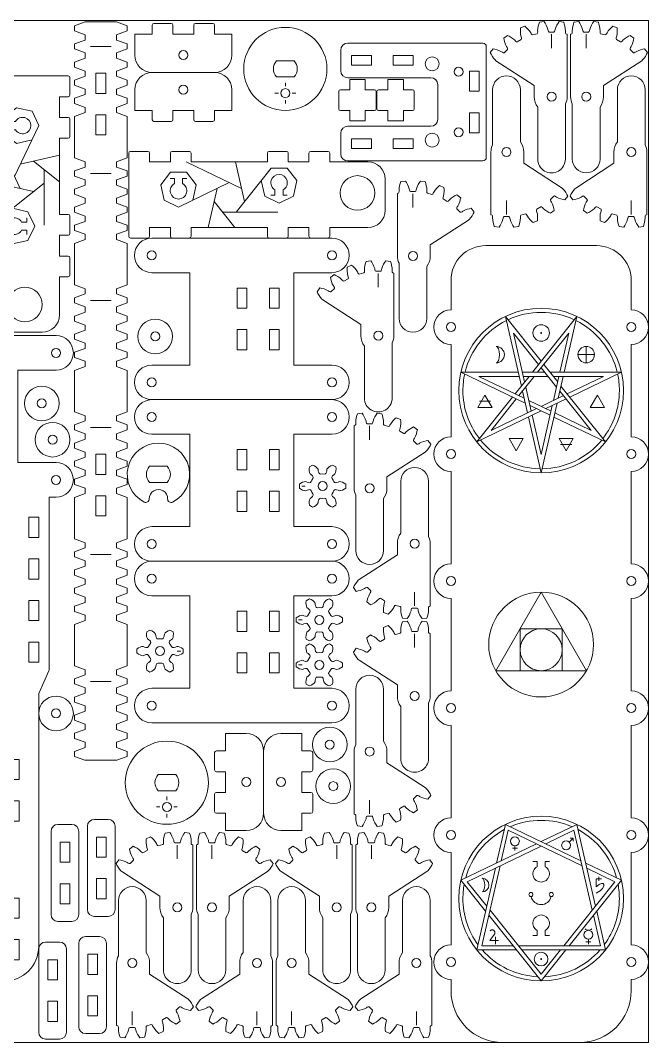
# Model space of a CAD drawing. Header units: millimetres. Extents: x -174 to 931, y -23 to 951.
# Drawn here: x 126.7 to 308, y 0 to 295 of the extents above; entities that cross this region are included whole.
import ezdxf

# ---------------------------------------------------------------- set-up
doc = ezdxf.new("R2010")
doc.units = ezdxf.units.MM
doc.layers.get('0').update_dxf_attribs({"lineweight": 25, "true_color": 0xffffff})
doc.layers.add('a', color=7, linetype='Continuous', true_color=0xffffff)
for name, color, linetype, lineweight, true_color in [('First Cuts (Holes)', 3, 'Continuous', 5, 0x00ff00), ('lables', 1, 'Continuous', 5, 0xff0000), ('Mid Cuts', 5, 'Continuous', 5, 0x0000ff), ('Outlines', 4, 'Continuous', 5, 0x00ffff)]:
    doc.layers.add(name, color=color, linetype=linetype, lineweight=lineweight, true_color=true_color)

# ---------------------------------------------------------------- blocks, each defined once
blk = doc.blocks.new('Hole - Mount')
at = {"layer": 'First Cuts (Holes)'}
for p, q in [((-1.4, 8.9), (1.4, 8.9)), ((-1.4, 3.1), (-1.4, 8.9)), ((1.4, 8.9), (1.4, 3.1)), ((1.4, 3.1), (-1.4, 3.1)), ((-1.4, -3.1), (1.4, -3.1)), ((-1.4, -8.9), (-1.4, -3.1)), ((1.4, -3.1), (1.4, -8.9)), ((1.4, -8.9), (-1.4, -8.9))]:
    blk.add_line(p, q, dxfattribs=at)
blk = doc.blocks.new('Spacer')
at = {"layer": 'Outlines'}
for p, q in [((-4, 12), (-4, -12)), ((-2, 14), (2, 14)), ((4, 12), (4, -12)), ((-2, -14), (2, -14))]:
    blk.add_line(p, q, dxfattribs=at)
for centre, start, end in [((-2, 12), 90, 180), ((2, 12), 0, 90), ((-2, -12), 180, 270), ((2, -12), 270, 0)]:
    blk.add_arc(centre, 2, start, end, dxfattribs=at)
blk.add_blockref('Hole - Mount', (0, 0))
blk = doc.blocks.new('Hole - Screw')
at = {"layer": 'First Cuts (Holes)'}
blk.add_circle((0, 0), 1.3, dxfattribs=at)
blk = doc.blocks.new('Crossbar - Printx2')
at = {"layer": 'Outlines'}
for p, q in [((-26, 116.63), (26, 116.63)), ((-26, 106.63), (-15, 106.63)), ((-15, 106.63), (-15, 79.98)), ((15, 106.63), (26, 106.63)), ((15, 106.63), (15, 79.98)), ((-26, 79.98), (-15, 79.98)), ((15, 79.98), (26, 79.98))]:
    blk.add_line(p, q, dxfattribs=at)
at = {"layer": 'Outlines', "flags": 128}
blk.add_lwpolyline([(26, 23.33, -1), (26, 13.33), (15, 13.33), (15, -13.33), (26, -13.33, -1), (26, -23.33), (-26, -23.33, -1), (-26, -13.33), (-15, -13.33), (-15, 13.33), (-26, 13.33, -1), (-26, 23.33), (26, 23.33, 1), (26, 33.33), (15, 33.33), (15, 59.98), (26, 59.98, 1), (26, 69.98), (-26, 69.98, 1), (-26, 59.98), (-15, 59.98), (-15, 33.33), (-26, 33.33, 1), (-26, 23.33)], format="xyb", dxfattribs=at)
at = {"layer": 'Outlines'}
for centre, start, end in [((-26, 111.63), 90, 270), ((26, 111.63), 270, 90), ((-26, 74.98), 90, 270), ((26, 74.98), 270, 90)]:
    blk.add_arc(centre, 5, start, end, dxfattribs=at)
for p in [(0, 93.3), (9.35, 93.3), (0, 46.65), (9.35, 46.65), (0, 0), (9.35, 0)]:
    blk.add_blockref('Hole - Mount', p)
for p in [(-26, 111.63), (26, 111.63), (-26, 74.98), (26, 74.98), (-26, 64.98), (26, 64.98), (-26, 28.33), (26, 28.33), (-26, 18.33), (26, 18.33), (-26, -18.33), (26, -18.33)]:
    blk.add_blockref('Hole - Screw', p, dxfattribs=at)
blk = doc.blocks.new('Spine')
at = {"layer": 'lables'}
for p, q in [((-10.3, -20.42), (-5.71, -40.52)), ((0.01, -33.35), (-10.3, -20.42)), ((10.32, -20.42), (-2.54, -36.54)), ((6.64, -36.54), (10.32, -20.42)), ((-7.99, -25.23), (-4.77, -39.33)), ((-0.75, -34.3), (-7.99, -25.23)), ((8, -25.23), (-1.02, -36.54)), ((5.42, -36.54), (8, -25.23)), ((13.01, -29.08), (13.01, -33.83)), ((10.63, -31.46), (15.39, -31.46)), ((4.44, -40.81), (0.01, -35.25)), ((4.78, -39.33), (0.77, -34.3)), ((-6.62, -36.54), (-23.16, -36.54)), ((-23.16, -36.54), (-4.58, -45.48)), ((-17.95, -37.73), (-4.92, -44)), ((-6.35, -37.73), (-17.95, -37.73)), ((-3.49, -37.73), (-7.5, -42.76)), ((-1.97, -37.73), (-6.4, -43.29)), ((1.03, -36.54), (-5.4, -36.54)), ((1.98, -37.73), (-5.13, -37.73)), ((23.17, -36.54), (2.55, -36.54)), ((17.97, -37.73), (3.5, -37.73)), ((3.56, -44.66), (5.15, -37.73)), ((4.93, -44), (6.37, -37.73)), ((7.51, -42.76), (17.97, -37.73)), ((8.27, -43.71), (23.17, -36.54)), ((-4.43, -40.81), (-2.85, -47.75)), ((18.58, -56.64), (5.73, -40.52)), ((-8.26, -43.71), (-18.57, -56.64)), ((-16.21, -43.15), (-18.27, -46.71)), ((-14.15, -46.71), (-16.21, -43.15)), ((-7.16, -44.24), (-14.4, -53.31)), ((-5.38, -42), (-3.94, -48.28)), ((0.01, -46.38), (6.42, -43.29)), ((1.38, -47.03), (7.18, -44.24)), ((14.41, -53.31), (5.39, -42)), ((16.22, -43.15), (14.16, -46.71)), ((18.28, -46.71), (16.22, -43.15)), ((-18.27, -46.71), (-14.15, -46.71)), ((-17.83, -44.93), (-14.59, -44.93)), ((-14.4, -53.31), (-1.36, -47.03)), ((-3.55, -44.66), (2.86, -47.75)), ((-3.21, -46.14), (2.59, -48.94)), ((0.01, -65.59), (4.59, -45.48)), ((0.01, -60.25), (3.23, -46.14)), ((14.16, -46.71), (18.28, -46.71)), ((-18.57, -56.64), (0.01, -47.69)), ((-3.67, -49.47), (0.01, -65.59)), ((-2.57, -48.94), (0.01, -60.25)), ((3.69, -49.47), (18.58, -56.64)), ((3.96, -48.28), (14.41, -53.31)), ((-5.15, -55.62), (-9.27, -55.62)), ((-9.27, -55.62), (-7.21, -59.19)), ((-7.21, -59.19), (-5.15, -55.62)), ((9.28, -55.62), (5.17, -55.62)), ((5.17, -55.62), (7.22, -59.19)), ((7.22, -59.19), (9.28, -55.62)), ((5.6, -57.4), (8.85, -57.4)), ((0, -100), (-13.1, -122.69)), ((13.1, -122.69), (0, -100)), ((6.05, -110.59), (-6.05, -110.59)), ((-6.05, -110.59), (-6.05, -122.69)), ((6.05, -122.69), (6.05, -110.59)), ((-13.1, -122.69), (13.1, -122.69)), ((-12.86, -178.18), (-10.31, -167.03)), ((-10.31, -167.03), (11.49, -177.52)), ((0, -171.99), (10.31, -167.03)), ((10.31, -167.03), (15.69, -190.61)), ((-9.48, -168.74), (11.82, -179)), ((1.37, -172.65), (9.48, -168.74)), ((8.13, -172.15), (9.24, -171.04)), ((9.24, -171.04), (8.39, -171.04)), ((9.24, -171.04), (9.24, -171.89)), ((9.48, -168.74), (14.74, -191.8)), ((-23.16, -183.15), (-1.37, -172.65)), ((-21.31, -183.57), (0, -173.31)), ((-8.29, -173.89), (-6.86, -173.89)), ((-7.58, -173.17), (-7.58, -174.6)), ((-18.58, -203.25), (-13.19, -179.66)), ((-2.38, -177.74), (-1.19, -177.74)), ((-1.19, -177.74), (-1.19, -179.25)), ((1.19, -177.74), (2.38, -177.74)), ((1.19, -177.74), (1.19, -179.25)), ((12.86, -178.18), (23.16, -183.15)), ((13.19, -179.66), (21.31, -183.57)), ((15.9, -182.77), (17.45, -182.77)), ((16.67, -183.36), (16.67, -182.17)), ((-16.03, -192.09), (-23.16, -183.15)), ((-15.69, -190.61), (-21.31, -183.57)), ((21.31, -183.57), (6.56, -202.06)), ((23.16, -183.15), (8.08, -202.06)), ((0, -212.19), (-15.08, -193.28)), ((0, -210.29), (-14.74, -191.8)), ((15.08, -193.28), (17.09, -202.06)), ((16.03, -192.09), (18.58, -203.25)), ((-1.19, -199.13), (-1.19, -197.62)), ((1.19, -199.13), (1.19, -197.62)), ((-13.48, -198.73), (-14.84, -200.53)), ((-12.26, -200.53), (-14.84, -200.53)), ((-13.18, -201.56), (-13.18, -199.48)), ((-2.38, -199.13), (-1.19, -199.13)), ((1.19, -199.13), (2.38, -199.13)), ((13.65, -200.18), (13.65, -201.61)), ((-7.13, -203.25), (-18.58, -203.25)), ((-8.08, -202.06), (-17.09, -202.06)), ((17.09, -202.06), (-6.56, -202.06)), ((18.58, -203.25), (-5.61, -203.25)), ((7.13, -203.25), (0, -212.19)), ((0, -210.29), (5.61, -203.25)), ((12.94, -200.9), (14.37, -200.9))]:
    blk.add_line(p, q, dxfattribs=at)
at = {"layer": 'lables', "flags": 128}
for points in [[(9.55, -21.37, 0.221924), (-9.54, -21.37)], [(-10.03, -21.61, 0.221924), (-21.94, -36.54)], [(21.95, -36.54, 0.221924), (10.04, -21.61)], [(-22.06, -37.07, 0.053142), (-22.57, -41.83, 0.166814), (-17.81, -55.69)], [(17.82, -55.69, 0.166814), (22.58, -41.83, 0.053142), (22.07, -37.07)], [(-17.47, -56.11, 0.221924), (-0.26, -64.4)], [(0.28, -64.4, 0.221924), (17.48, -56.11)], [(8.92, -167.7, 0.20588), (-8.92, -167.7)], [(-10.65, -168.53, 0.20588), (-21.77, -182.48)], [(21.77, -182.48, 0.20588), (10.65, -168.53)], [(-22.2, -184.36, 0.045453), (-22.57, -188.43, 0.15894), (-18.23, -201.74)], [(18.23, -201.74, 0.15894), (22.57, -188.43, 0.045453), (22.2, -184.36)], [(-13.48, -198.74, 0.049246), (-13.41, -198.6, 0.049246), (-13.36, -198.45, 0.049246), (-13.34, -198.3, 0.049246), (-13.35, -198.15, 0.049246), (-13.39, -198, 0.049246), (-13.46, -197.86, 0.049246), (-13.55, -197.73, 0.049246), (-13.67, -197.63, 0.049246), (-13.8, -197.55, 0.049246), (-13.95, -197.5, 0.049246), (-14.1, -197.48, 0.049246), (-14.26, -197.49, 0.049246), (-14.41, -197.53, 0.049246), (-14.55, -197.6, 0.038177), (-14.64, -197.68, 0.038177), (-14.73, -197.76)], [(-17.03, -203.25, 0.20588), (-0.96, -210.99)], [(0.96, -210.99, 0.20588), (17.03, -203.25)]]:
    blk.add_lwpolyline(points, format="xyb", dxfattribs=at)
for points in [[(-11.49, -177.52), (-9.48, -168.74)], [(-17.09, -202.06), (-11.82, -179)], [(15.9, -182.77), (15.9, -185.02)]]:
    blk.add_lwpolyline(points, dxfattribs=at)
at = {"layer": 'lables'}
for centre, radius in [((0.01, -41.83), 23.76), ((0.01, -25.19), 2.38), ((0.01, -25.19), 0.119), ((13.01, -31.46), 2.38), ((0, -115.13), 15.13), ((0, -116.64), 6.05), ((0, -188.43), 23.76), ((-7.58, -171.89), 1.29), ((7.21, -173.06), 1.29), ((-2.94, -187.26), 0.587), ((2.94, -187.26), 0.587), ((13.65, -198.9), 1.29), ((0, -205.9), 1.98), ((0, -205.9), 0.119)]:
    blk.add_circle(centre, radius, dxfattribs=at)
for centre, radius, start, end in [((-13, -31.46), 2.38, 270, 90), ((0, -181.31), 2.38, 120, 60), ((-17.03, -184.55), 1.98, 270, 89.993), ((0, -187.26), 2.94, 191.4783, 348.5217), ((0, -195.56), 2.38, 300, 240), ((13.65, -196.32), 1.29, 220.3649, 319.6351)]:
    blk.add_arc(centre, radius, start, end, dxfattribs=at)
for centre, major_axis, ratio, start_param in [((-13, -31.46), (0, 2.38), 0.416667, 3.141593), ((-17.03, -184.55), (0, 1.98), 0.374351, 3.142245)]:
    blk.add_ellipse(centre, major_axis=major_axis, ratio=ratio, start_param=start_param, end_param=6.283185, dxfattribs=at)
blk.add_open_spline([(15.9, -185.02), (18.28, -182.77), (19.47, -185.02), (15.9, -186.92)], degree=3, dxfattribs=at)
at = {"layer": 'Outlines'}
for p, q in [((-16, 0), (16, 0)), ((-26, -18.5), (-26, -10)), ((26, -18.5), (26, -10)), ((-26, -55.15), (-26, -28.5)), ((26, -55.15), (26, -28.5)), ((-26, -91.8), (-26, -65.15)), ((26, -91.8), (26, -65.15)), ((-26, -128.46), (-26, -101.8)), ((26, -128.46), (26, -101.8)), ((-26, -165.11), (-26, -138.46)), ((26, -165.11), (26, -138.46)), ((-26, -201.76), (-26, -175.11)), ((26, -201.76), (26, -175.11)), ((-26, -211.76), (-26, -215)), ((26, -211.76), (26, -215)), ((-11, -230), (11, -230))]:
    blk.add_line(p, q, dxfattribs=at)
for centre, radius, start, end in [((-16, -10), 10, 90, 180), ((16, -10), 10, 0, 90), ((-26, -23.5), 5, 90, 270), ((26, -23.5), 5, 270, 90), ((-26, -60.15), 5, 90, 270), ((26, -60.15), 5, 270, 90), ((-26, -96.8), 5, 90, 270), ((26, -96.8), 5, 270, 90), ((-26, -133.46), 5, 90, 270), ((26, -133.46), 5, 270, 90), ((-26, -170.11), 5, 90, 270), ((26, -170.11), 5, 270, 90), ((-26, -206.76), 5, 90, 270), ((26, -206.76), 5, 270, 90), ((-11, -215), 15, 180, 270), ((11, -215), 15, 270, 0)]:
    blk.add_arc(centre, radius, start, end, dxfattribs=at)
for p in [(-26, -23.5), (26, -23.5), (-26, -60.15), (26, -60.15), (-26, -96.8), (26, -96.8), (-26, -133.46), (26, -133.46), (-26, -170.11), (26, -170.11), (-26, -206.76), (26, -206.76)]:
    blk.add_blockref('Hole - Screw', p, dxfattribs=at)
blk = doc.blocks.new('Slider - Top')
at = {"layer": 'lables'}
for p, q in [((3, -7.1), (-3, -7.1)), ((3, -43.75), (-3, -43.75)), ((3, -80.4), (-3, -80.4)), ((3, -117.05), (-3, -117.05)), ((3, -153.71), (-3, -153.71)), ((3, -190.36), (-3, -190.36))]:
    blk.add_line(p, q, dxfattribs=at)
at = {"layer": 'Outlines'}
for p, q in [((-4.5, 0), (-7.59, -1.12)), ((4.5, 0), (-4.5, 0)), ((4.5, 0), (7.59, -1.12)), ((-7.59, -1.12), (-7.59, -2.6)), ((-7.59, -2.6), (-4.5, -3.72)), ((7.59, -2.6), (4.5, -3.72)), ((7.59, -1.12), (7.59, -2.6)), ((-4.5, -5.24), (-7.59, -6.36)), ((-4.5, -3.72), (-4.5, -5.24)), ((4.5, -3.72), (4.5, -5.24)), ((4.5, -5.24), (7.59, -6.36)), ((-7.59, -6.36), (-7.59, -7.83)), ((-7.59, -7.83), (-4.5, -8.96)), ((7.59, -7.83), (4.5, -8.96)), ((7.59, -6.36), (7.59, -7.83)), ((-4.5, -10.47), (-7.59, -11.6)), ((-7.59, -11.6), (-7.59, -13.07)), ((-4.5, -8.96), (-4.5, -10.47)), ((4.5, -8.96), (4.5, -10.47)), ((4.5, -10.47), (7.59, -11.6)), ((7.59, -11.6), (7.59, -13.07)), ((-7.59, -13.07), (-4.5, -14.19)), ((-4.5, -14.19), (-4.5, -15.71)), ((7.59, -13.07), (4.5, -14.19)), ((4.5, -14.19), (4.5, -15.71)), ((-4.5, -15.71), (-7.59, -16.83)), ((-7.59, -16.83), (-7.59, -18.31)), ((4.5, -15.71), (7.59, -16.83)), ((7.59, -16.83), (7.59, -18.31)), ((-7.59, -18.31), (-4.5, -19.43)), ((-4.5, -19.43), (-4.5, -20.94)), ((7.59, -18.31), (4.5, -19.43)), ((4.5, -19.43), (4.5, -20.94)), ((-4.5, -20.94), (-7.59, -22.07)), ((-7.59, -22.07), (-7.59, -23.54)), ((-7.59, -23.54), (-4.5, -24.67)), ((4.5, -20.94), (7.59, -22.07)), ((7.59, -23.54), (4.5, -24.67)), ((7.59, -22.07), (7.59, -23.54)), ((-4.5, -26.18), (-7.59, -27.3)), ((-4.5, -24.67), (-4.5, -26.18)), ((4.5, -24.67), (4.5, -26.18)), ((4.5, -26.18), (7.59, -27.3)), ((-7.59, -27.3), (-7.59, -39.25)), ((7.59, -27.3), (7.59, -39.25)), ((-7.59, -39.25), (-4.5, -40.37)), ((-4.5, -40.37), (-4.5, -41.89)), ((7.59, -39.25), (4.5, -40.37)), ((4.5, -40.37), (4.5, -41.89)), ((-4.5, -41.89), (-7.59, -43.01)), ((-7.59, -43.01), (-7.59, -44.49)), ((4.5, -41.89), (7.59, -43.01)), ((7.59, -43.01), (7.59, -44.49)), ((-7.59, -44.49), (-4.5, -45.61)), ((-4.5, -47.12), (-7.59, -48.25)), ((-4.5, -45.61), (-4.5, -47.12)), ((7.59, -44.49), (4.5, -45.61)), ((4.5, -45.61), (4.5, -47.12)), ((4.5, -47.12), (7.59, -48.25)), ((-7.59, -48.25), (-7.59, -49.72)), ((-7.59, -49.72), (-4.5, -50.85)), ((7.59, -49.72), (4.5, -50.85)), ((7.59, -48.25), (7.59, -49.72)), ((-4.5, -52.36), (-7.59, -53.48)), ((-4.5, -50.85), (-4.5, -52.36)), ((4.5, -50.85), (4.5, -52.36)), ((4.5, -52.36), (7.59, -53.48)), ((-7.59, -53.48), (-7.59, -54.96)), ((-7.59, -54.96), (-4.5, -56.08)), ((7.59, -54.96), (4.5, -56.08)), ((7.59, -53.48), (7.59, -54.96)), ((-4.5, -57.6), (-7.59, -58.72)), ((-7.59, -58.72), (-7.59, -60.19)), ((-4.5, -56.08), (-4.5, -57.6)), ((4.5, -56.08), (4.5, -57.6)), ((4.5, -57.6), (7.59, -58.72)), ((7.59, -58.72), (7.59, -60.19)), ((-7.59, -60.19), (-4.5, -61.32)), ((-4.5, -61.32), (-4.5, -62.83)), ((7.59, -60.19), (4.5, -61.32)), ((4.5, -61.32), (4.5, -62.83)), ((-4.5, -62.83), (-7.59, -63.96)), ((-7.59, -63.96), (-7.59, -75.9)), ((4.5, -62.83), (7.59, -63.96)), ((7.59, -63.96), (7.59, -75.9)), ((-7.59, -75.9), (-4.5, -77.03)), ((7.59, -75.9), (4.5, -77.03)), ((-4.5, -78.54), (-7.59, -79.66)), ((-4.5, -77.03), (-4.5, -78.54)), ((4.5, -77.03), (4.5, -78.54)), ((4.5, -78.54), (7.59, -79.66)), ((-7.59, -79.66), (-7.59, -81.14)), ((-7.59, -81.14), (-4.5, -82.26)), ((-4.5, -82.26), (-4.5, -83.78)), ((7.59, -81.14), (4.5, -82.26)), ((4.5, -82.26), (4.5, -83.78)), ((7.59, -79.66), (7.59, -81.14)), ((-4.5, -83.78), (-7.59, -84.9)), ((-7.59, -84.9), (-7.59, -86.37)), ((4.5, -83.78), (7.59, -84.9)), ((7.59, -84.9), (7.59, -86.37)), ((-7.59, -86.37), (-4.5, -87.5)), ((-4.5, -87.5), (-4.5, -89.01)), ((7.59, -86.37), (4.5, -87.5)), ((4.5, -87.5), (4.5, -89.01)), ((-4.5, -89.01), (-7.59, -90.14)), ((-7.59, -90.14), (-7.59, -91.61)), ((4.5, -89.01), (7.59, -90.14)), ((7.59, -90.14), (7.59, -91.61)), ((-7.59, -91.61), (-4.5, -92.73)), ((-4.5, -94.25), (-7.59, -95.37)), ((-4.5, -92.73), (-4.5, -94.25)), ((7.59, -91.61), (4.5, -92.73)), ((4.5, -92.73), (4.5, -94.25)), ((4.5, -94.25), (7.59, -95.37)), ((-7.59, -95.37), (-7.59, -96.85)), ((-7.59, -96.85), (-4.5, -97.97)), ((7.59, -96.85), (4.5, -97.97)), ((7.59, -95.37), (7.59, -96.85)), ((-4.5, -99.48), (-7.59, -100.61)), ((-4.5, -97.97), (-4.5, -99.48)), ((4.5, -97.97), (4.5, -99.48)), ((4.5, -99.48), (7.59, -100.61)), ((-7.59, -100.61), (-7.59, -112.55)), ((7.59, -100.61), (7.59, -112.55)), ((-7.59, -112.55), (-4.5, -113.68)), ((-4.5, -113.68), (-4.5, -115.19)), ((7.59, -112.55), (4.5, -113.68)), ((4.5, -113.68), (4.5, -115.19)), ((-4.5, -115.19), (-7.59, -116.32)), ((-7.59, -116.32), (-7.59, -117.79)), ((-7.59, -117.79), (-4.5, -118.91)), ((4.5, -115.19), (7.59, -116.32)), ((7.59, -117.79), (4.5, -118.91)), ((7.59, -116.32), (7.59, -117.79)), ((-4.5, -120.43), (-7.59, -121.55)), ((-4.5, -118.91), (-4.5, -120.43)), ((4.5, -118.91), (4.5, -120.43)), ((4.5, -120.43), (7.59, -121.55)), ((-7.59, -121.55), (-7.59, -123.03)), ((-7.59, -123.03), (-4.5, -124.15)), ((7.59, -123.03), (4.5, -124.15)), ((7.59, -121.55), (7.59, -123.03)), ((-4.5, -125.66), (-7.59, -126.79)), ((-7.59, -126.79), (-7.59, -128.26)), ((-4.5, -124.15), (-4.5, -125.66)), ((4.5, -124.15), (4.5, -125.66)), ((4.5, -125.66), (7.59, -126.79)), ((7.59, -126.79), (7.59, -128.26)), ((-7.59, -128.26), (-4.5, -129.39)), ((-4.5, -129.39), (-4.5, -130.9)), ((7.59, -128.26), (4.5, -129.39)), ((4.5, -129.39), (4.5, -130.9)), ((-4.5, -130.9), (-7.59, -132.02)), ((-7.59, -132.02), (-7.59, -133.5)), ((4.5, -130.9), (7.59, -132.02)), ((7.59, -132.02), (7.59, -133.5)), ((-7.59, -133.5), (-4.5, -134.62)), ((-4.5, -134.62), (-4.5, -136.14)), ((7.59, -133.5), (4.5, -134.62)), ((4.5, -134.62), (4.5, -136.14)), ((-4.5, -136.14), (-7.59, -137.26)), ((-7.59, -137.26), (-7.59, -149.21)), ((4.5, -136.14), (7.59, -137.26)), ((7.59, -137.26), (7.59, -149.21)), ((-7.59, -149.21), (-4.5, -150.33)), ((-4.5, -150.33), (-4.5, -151.84)), ((7.59, -149.21), (4.5, -150.33)), ((4.5, -150.33), (4.5, -151.84)), ((-4.5, -151.84), (-7.59, -152.97)), ((-7.59, -152.97), (-7.59, -154.44)), ((4.5, -151.84), (7.59, -152.97)), ((7.59, -152.97), (7.59, -154.44)), ((-7.59, -154.44), (-4.5, -155.57)), ((-4.5, -155.57), (-4.5, -157.08)), ((7.59, -154.44), (4.5, -155.57)), ((4.5, -155.57), (4.5, -157.08)), ((-4.5, -157.08), (-7.59, -158.2)), ((-7.59, -158.2), (-7.59, -159.68)), ((4.5, -157.08), (7.59, -158.2)), ((7.59, -158.2), (7.59, -159.68)), ((-7.59, -159.68), (-4.5, -160.8)), ((-4.5, -160.8), (-4.5, -162.32)), ((7.59, -159.68), (4.5, -160.8)), ((4.5, -160.8), (4.5, -162.32)), ((-4.5, -162.32), (-7.59, -163.44)), ((-7.59, -163.44), (-7.59, -164.91)), ((-7.59, -164.91), (-4.5, -166.04)), ((4.5, -162.32), (7.59, -163.44)), ((7.59, -164.91), (4.5, -166.04)), ((7.59, -163.44), (7.59, -164.91)), ((-4.5, -167.55), (-7.59, -168.68)), ((-4.5, -166.04), (-4.5, -167.55)), ((4.5, -166.04), (4.5, -167.55)), ((4.5, -167.55), (7.59, -168.68)), ((-7.59, -168.68), (-7.59, -170.15)), ((-7.59, -170.15), (-4.5, -171.27)), ((7.59, -170.15), (4.5, -171.27)), ((7.59, -168.68), (7.59, -170.15)), ((-4.5, -172.79), (-7.59, -173.91)), ((-7.59, -173.91), (-7.59, -185.86)), ((-4.5, -171.27), (-4.5, -172.79)), ((4.5, -171.27), (4.5, -172.79)), ((4.5, -172.79), (7.59, -173.91)), ((7.59, -173.91), (7.59, -185.86)), ((-7.59, -185.86), (-4.5, -186.98)), ((-4.5, -188.5), (-7.59, -189.62)), ((-4.5, -186.98), (-4.5, -188.5)), ((7.59, -185.86), (4.5, -186.98)), ((4.5, -186.98), (4.5, -188.5)), ((4.5, -188.5), (7.59, -189.62)), ((-7.59, -189.62), (-7.59, -191.09)), ((-7.59, -191.09), (-4.5, -192.22)), ((7.59, -191.09), (4.5, -192.22)), ((7.59, -189.62), (7.59, -191.09)), ((-4.5, -193.73), (-7.59, -194.86)), ((-4.5, -192.22), (-4.5, -193.73)), ((4.5, -192.22), (4.5, -193.73)), ((4.5, -193.73), (7.59, -194.86)), ((-7.59, -194.86), (-7.59, -196.33)), ((-7.59, -196.33), (-4.5, -197.45)), ((-4.5, -197.45), (-4.5, -198.97)), ((7.59, -196.33), (4.5, -197.45)), ((4.5, -197.45), (4.5, -198.97)), ((7.59, -194.86), (7.59, -196.33)), ((-4.5, -198.97), (-7.59, -200.09)), ((-7.59, -200.09), (-7.59, -201.57)), ((4.5, -198.97), (7.59, -200.09)), ((7.59, -200.09), (7.59, -201.57)), ((-7.59, -201.57), (-4.5, -202.69)), ((-4.5, -202.69), (-4.5, -204.2)), ((7.59, -201.57), (4.5, -202.69)), ((4.5, -202.69), (4.5, -204.2)), ((-4.5, -204.2), (-7.59, -205.33)), ((-7.59, -205.33), (-7.59, -206.8)), ((4.5, -204.2), (7.59, -205.33)), ((7.59, -205.33), (7.59, -206.8)), ((-7.59, -206.8), (-4.5, -207.93)), ((-4.5, -209.44), (-7.59, -210.56)), ((-4.5, -207.93), (-4.5, -209.44)), ((7.59, -206.8), (4.5, -207.93)), ((4.5, -207.93), (4.5, -209.44)), ((4.5, -209.44), (7.59, -210.56)), ((-7.59, -210.56), (-7.59, -212.04)), ((-7.59, -212.04), (-4.64, -213.11)), ((7.59, -212.04), (4.64, -213.11)), ((7.59, -210.56), (7.59, -212.04)), ((-4.64, -213.11), (4.64, -213.11))]:
    blk.add_line(p, q, dxfattribs=at)
for p in [(0, -23.75), (0, -133.71)]:
    blk.add_blockref('Hole - Mount', p)
blk = doc.blocks.new('Bracket - Short Pin cut x2')
at = {"layer": 'Outlines'}
for p, q in [((-6, 14), (-6, 9)), ((0, 14), (-6, 14)), ((10, 14), (16, 14)), ((16, 14), (16, 9)), ((-8.65, 9), (-6, 9)), ((5, 9), (5, -9)), ((18.65, 9), (16, 9)), ((-9.15, 8.5), (-9.15, 3.5)), ((19.15, 8.5), (19.15, 3.5)), ((-8.65, 3), (-6, 3)), ((-6, 3), (-6, -3)), ((18.65, 3), (16, 3)), ((16, 3), (16, -3)), ((-9.15, -3.5), (-9.15, -8.5)), ((-8.65, -3), (-6, -3)), ((18.65, -3), (16, -3)), ((19.15, -3.5), (19.15, -8.5)), ((-8.65, -9), (-6, -9)), ((-6, -9), (-6, -14)), ((16, -9), (16, -14)), ((18.65, -9), (16, -9)), ((-6, -14), (0, -14)), ((16, -14), (10, -14))]:
    blk.add_line(p, q, dxfattribs=at)
for centre, radius, start, end in [((0, 9), 5, 0, 90), ((10, 9), 5, 90, 180), ((-8.65, 8.5), 0.5, 90, 180), ((18.65, 8.5), 0.5, 0, 90), ((-8.65, 3.5), 0.5, 180, 270), ((18.65, 3.5), 0.5, 270, 0), ((-8.65, -3.5), 0.5, 90, 180), ((18.65, -3.5), 0.5, 0, 90), ((-8.65, -8.5), 0.5, 180, 270), ((18.65, -8.5), 0.5, 270, 0), ((0, -9), 5, 270, 0), ((10, -9), 5, 180, 270)]:
    blk.add_arc(centre, radius, start, end, dxfattribs=at)
for p in [(0, 0), (10, 0)]:
    blk.add_blockref('Hole - Screw', p, dxfattribs=at)
blk = doc.blocks.new('Washer')
at = {"layer": 'Outlines'}
blk.add_circle((0, 0), 5, dxfattribs=at)
blk.add_blockref('Hole - Screw', (0, 0), dxfattribs=at)
blk = doc.blocks.new('Rib 10mm')
at = {"layer": 'lables'}
blk.add_line((-18, 0), (-14, 0), dxfattribs=at)
at = {"layer": 'Outlines'}
for p, q in [((-21.65, 2.16), (-21.47, 3.52)), ((-21.47, 3.52), (-20.97, 3.68)), ((-20.97, 3.68), (-20.3, 3.86)), ((-20.3, 3.86), (-19.64, 3.97)), ((-19.64, 3.97), (-18.99, 4.01)), ((-18.99, 4.01), (-18.68, 4)), ((-18.68, 4), (-18.35, 4.02)), ((-18.35, 4.02), (-18.16, 4.16)), ((-18.16, 4.16), (-18.07, 4.5)), ((0, 4.5), (-18.07, 4.5)), ((18, 4), (2.06, 4)), ((-21.2, 1.87), (-21.65, 2.16)), ((-20.61, 1.53), (-21.2, 1.87)), ((-20, 1.25), (-20.61, 1.53)), ((-19.39, 1.04), (-20, 1.25)), ((-19.08, 0.97), (-19.39, 1.04)), ((-18.77, 0.87), (-19.08, 0.97)), ((-18.62, 0.69), (-18.77, 0.87)), ((-18.62, -0.69), (-18.62, 0.69)), ((-21.65, -2.16), (-21.2, -1.87)), ((-21.47, -3.52), (-21.65, -2.16)), ((-21.2, -1.87), (-20.61, -1.53)), ((-20.61, -1.53), (-20, -1.25)), ((-20, -1.25), (-19.39, -1.04)), ((-19.39, -1.04), (-19.08, -0.97)), ((-19.08, -0.97), (-18.77, -0.87)), ((-18.77, -0.87), (-18.62, -0.69)), ((-20.97, -3.68), (-21.47, -3.52)), ((-20.3, -3.86), (-20.97, -3.68)), ((-19.64, -3.97), (-20.3, -3.86)), ((-18.99, -4.01), (-19.64, -3.97)), ((-18.68, -4), (-18.99, -4.01)), ((-18.35, -4.02), (-18.68, -4)), ((-18.46, -6.02), (-18.17, -5.88)), ((-18.16, -4.16), (-18.35, -4.02)), ((-18.17, -5.88), (-17.9, -5.7)), ((-17.81, -5.48), (-18.16, -4.16)), ((-17.9, -5.7), (-17.81, -5.48)), ((-10.38, -16.03), (-3.24, -5)), ((0, -5), (-3.24, -5)), ((18, -4), (3, -4)), ((-20.35, -7.69), (-20, -7.29)), ((-19.83, -8.95), (-20.35, -7.69)), ((-20, -7.29), (-19.51, -6.81)), ((-19.51, -6.81), (-18.99, -6.38)), ((-18.99, -6.38), (-18.46, -6.02)), ((-17.31, -8.79), (-17.94, -8.92)), ((-17.01, -8.7), (-17.31, -8.79)), ((-16.69, -8.63), (-17.01, -8.7)), ((-16.47, -8.72), (-16.69, -8.63)), ((-15.78, -9.9), (-16.47, -8.72)), ((-19.3, -8.98), (-19.83, -8.95)), ((-18.61, -8.98), (-19.3, -8.98)), ((-17.94, -8.92), (-18.61, -8.98)), ((-17.43, -12.22), (-17.08, -11.63)), ((-17.08, -11.63), (-16.7, -11.08)), ((-16.7, -11.08), (-16.27, -10.59)), ((-16.27, -10.59), (-16.03, -10.38)), ((-16.03, -10.38), (-15.82, -10.14)), ((-15.82, -10.14), (-15.78, -9.9)), ((-17.67, -12.7), (-17.43, -12.22)), ((-16.84, -13.78), (-17.67, -12.7)), ((-16.32, -13.67), (-16.84, -13.78)), ((-15.65, -13.49), (-16.32, -13.67)), ((-15.02, -13.26), (-15.65, -13.49)), ((-14.44, -12.97), (-15.02, -13.26)), ((-14.18, -12.8), (-14.44, -12.97)), ((-13.89, -12.66), (-14.18, -12.8)), ((-13.65, -12.68), (-13.89, -12.66)), ((-12.68, -13.65), (-13.65, -12.68)), ((-13.6, -12.73), (-13.65, -12.68)), ((-13.26, -15.02), (-12.97, -14.44)), ((-12.97, -14.44), (-12.8, -14.18)), ((-12.8, -14.18), (-12.66, -13.89)), ((-12.66, -13.89), (-12.68, -13.65)), ((-13.78, -16.84), (-13.67, -16.32)), ((-12.7, -17.67), (-13.78, -16.84)), ((-13.67, -16.32), (-13.49, -15.65)), ((-13.49, -15.65), (-13.26, -15.02)), ((-12.22, -17.43), (-12.7, -17.67)), ((-11.63, -17.08), (-12.22, -17.43)), ((-11.08, -16.7), (-11.63, -17.08)), ((-10.59, -16.27), (-11.08, -16.7)), ((-10.38, -16.03), (-10.59, -16.27))]:
    blk.add_line(p, q, dxfattribs=at)
for centre, radius, start, end in [((0, 0), 4.5, 62.734, 90), ((18, 0), 4, 270, 90), ((0, 0), 5, 270, 306.8699)]:
    blk.add_arc(centre, radius, start, end, dxfattribs=at)
blk.add_blockref('Hole - Screw', (0, 0), dxfattribs=at)
blk = doc.blocks.new('Crossbar - motor mount')
at = {"layer": 'First Cuts (Holes)'}
for p, q in [((10.1, -98.4), (-10.1, -98.4)), ((-10.1, -98.4), (-10.1, -138)), ((10.1, -138), (10.1, -98.4)), ((-10.1, -138), (10.1, -138))]:
    blk.add_line(p, q, dxfattribs=at)
for centre, radius in [((0, -70), 12), ((0, -60), 0.75), ((0, -101), 0.75)]:
    blk.add_circle(centre, radius, dxfattribs=at)
at = {"layer": 'lables'}
for p, q in [((1.29, -67.33), (-5.21, -59.19)), ((-5.21, -59.19), (-2.89, -69.34)), ((5.21, -59.19), (-1.29, -67.33)), ((2.89, -69.34), (5.21, -59.19)), ((0, -62), (0, -64)), ((-1.29, -67.33), (-11.7, -67.33)), ((-11.7, -67.33), (-2.32, -71.85)), ((-6.25, -65.01), (-4.69, -66.26)), ((11.7, -67.33), (1.29, -67.33)), ((2.32, -71.85), (11.7, -67.33)), ((6.25, -65.01), (4.69, -66.26)), ((-2.89, -69.34), (-9.38, -77.48)), ((-1.4, -68.5), (-0.7, -68.5)), ((-0.7, -68.5), (-0.7, -69.39)), ((0.7, -68.5), (1.4, -68.5)), ((0.7, -68.5), (0.7, -69.39)), ((9.38, -77.48), (2.89, -69.34)), ((-9.38, -77.48), (0, -72.96)), ((-7.8, -71.78), (-5.85, -71.34)), ((-2.32, -71.85), (0, -82)), ((0, -82), (2.32, -71.85)), ((0, -72.96), (9.38, -77.48)), ((7.8, -71.78), (5.85, -71.34)), ((-3.47, -77.21), (-2.6, -75.41)), ((3.47, -77.21), (2.6, -75.41)), ((0, -110.06), (0, -102.66)), ((-1.64, -106.36), (1.64, -106.36)), ((0, -114.86), (-0.94, -115.79)), ((0, -125.14), (0, -114.86)), ((0, -114.86), (0.94, -115.79)), ((-3.74, -116.73), (-4.68, -117.66)), ((-3.74, -117.66), (-3.74, -116.73)), ((-3.74, -116.73), (-2.81, -117.66)), ((2.81, -117.66), (3.74, -116.73)), ((3.74, -117.66), (3.74, -116.73)), ((3.74, -116.73), (4.68, -117.66)), ((-1.87, -123.27), (1.87, -123.27)), ((0, -132.28), (0, -137.41)), ((-1.71, -134.56), (1.71, -134.56))]:
    blk.add_line(p, q, dxfattribs=at)
for centre, radius in [((0, -111.7), 1.64), ((0, -128.87), 2.28)]:
    blk.add_circle(centre, radius, dxfattribs=at)
for centre, radius, start, end in [((0, -70.6), 1.4, 120, 60), ((-5.65, -106.36), 4.01, 292.6199, 67.3801), ((5.65, -106.36), 4.01, 112.6199, 247.3801), ((0, -117.66), 3.74, 180, 0), ((0, -128.87), 3.42, 180, 0)]:
    blk.add_arc(centre, radius, start, end, dxfattribs=at)
at = {"layer": 'Outlines'}
for p, q in [((-26, 23.33), (26, 23.33)), ((-26, 13.33), (-15, 13.33)), ((-15, 13.33), (-15, -13.33)), ((15, 13.33), (15, -13.33)), ((15, 13.33), (26, 13.33)), ((-26, -13.33), (-15, -13.33)), ((15, -13.33), (26, -13.33)), ((-26, -23.33), (-24, -23.33)), ((-24, -23.33), (-24, -73)), ((24, -23.33), (26, -23.33)), ((24, -23.33), (24, -73)), ((-21, -80), (-23.91, -73.4)), ((21, -80), (23.91, -73.4)), ((-21, -153), (-21, -80)), ((21, -153), (21, -80)), ((11, -163), (-11, -163))]:
    blk.add_line(p, q, dxfattribs=at)
for centre, radius, start, end in [((-26, 18.33), 5, 90, 270), ((26, 18.33), 5, 270, 90), ((-26, -18.33), 5, 90, 270), ((26, -18.33), 5, 270, 90), ((-23, -73), 1, 180, 203.8405), ((23, -73), 1, 336.1595, 0), ((-11, -153), 10, 180, 270), ((11, -153), 10, 270, 0)]:
    blk.add_arc(centre, radius, start, end, dxfattribs=at)
for p in [(0, 0), (9.35, 0), (-14, -107.9), (14, -107.9), (-14, -147.9), (14, -147.9)]:
    blk.add_blockref('Hole - Mount', p)
at = {"layer": 'a', "rotation": 360}
blk.add_blockref('Hole - Screw', (-11, -42.38), dxfattribs=at)
at = {"layer": 'a', "yscale": -1, "rotation": 180}
blk.add_blockref('Hole - Screw', (11, -42.38), dxfattribs=at)
at = {"layer": 'lables'}
for p in [(-12, -28), (12, -28), (-19.6, -38.03), (19.6, -38.03), (-19.6, -62.03), (19.6, -62.03)]:
    blk.add_blockref('Hole - Mount', p, dxfattribs=at)
at = {"layer": 'lables', "rotation": 90}
blk.add_blockref('Hole - Mount', (0, -54.5), dxfattribs=at)
at = {"layer": 'Outlines'}
for p in [(-26, 18.33), (26, 18.33), (-26, -18.33), (26, -18.33)]:
    blk.add_blockref('Hole - Screw', p, dxfattribs=at)
blk = doc.blocks.new('Motor Driver')
at = {"layer": 'First Cuts (Holes)'}
for p, q in [((-2.55, 2.32), (2.55, 2.32)), ((-2.55, -2.33), (2.55, -2.33))]:
    blk.add_line(p, q, dxfattribs=at)
for start, end in [(137.6302, 222.3698), (317.6302, 42.3698)]:
    blk.add_arc((0, 0), 3.45, start, end, dxfattribs=at)
at = {"layer": 'lables'}
for p, q in [((0, -4), (0, -5)), ((-3, -7), (-2, -7)), ((2, -7), (3, -7)), ((0, -10), (0, -9))]:
    blk.add_line(p, q, dxfattribs=at)
at = {"layer": 'Outlines'}
blk.add_circle((0, 0), 12, dxfattribs=at)
blk.add_blockref('Hole - Screw', (0, -7), dxfattribs=at)
blk = doc.blocks.new('Motor Mount - small')
at = {"layer": 'First Cuts (Holes)'}
for centre in [(-11, 27.62), (11, 27.62)]:
    blk.add_circle(centre, 2, dxfattribs=at)
at = {"layer": 'Outlines'}
for p, q in [((-15, 54), (-9, 54)), ((9, 54), (15, 54)), ((-17, 52), (-17, 13)), ((-7, 28), (-7, 52)), ((7, 52), (7, 28)), ((17, 52), (17, 13)), ((5, 26), (-5, 26)), ((-16, 12), (16, 12))]:
    blk.add_line(p, q, dxfattribs=at)
for centre, radius, start, end in [((-15, 52), 2, 90, 180), ((-9, 52), 2, 0, 90), ((9, 52), 2, 90, 180), ((15, 52), 2, 0, 90), ((-5, 28), 2, 180, 270), ((5, 28), 2, 270, 0), ((-16, 13), 1, 180, 270), ((16, 13), 1, 270, 0)]:
    blk.add_arc(centre, radius, start, end, dxfattribs=at)
at = {"layer": 'lables'}
for p in [(-12, 42), (12, 42)]:
    blk.add_blockref('Hole - Mount', p, dxfattribs=at)
at = {"layer": 'lables', "rotation": 90}
blk.add_blockref('Hole - Mount', (0, 15.5), dxfattribs=at)
at = {"layer": 'Outlines', "rotation": 270}
for p in [(-8.72, 20.01), (8.72, 20.01)]:
    blk.add_blockref('Hole - Screw', p, dxfattribs=at)
blk = doc.blocks.new('Motor Driver Small')
at = {"layer": 'First Cuts (Holes)'}
for p, q in [((-2.55, 2.32), (2.55, 2.32)), ((-2.55, -2.33), (2.55, -2.33))]:
    blk.add_line(p, q, dxfattribs=at)
for start, end in [(137.6302, 222.3698), (317.6302, 42.3698)]:
    blk.add_arc((0, 0), 3.45, start, end, dxfattribs=at)
at = {"layer": 'Outlines'}
for centre, radius, start, end in [((0, 0), 9, 297.1296, 242.8704), ((0, -7), 2.65, 358.1188, 181.8812), ((-3.65, -7.12), 1, 242.8704, 1.8812), ((3.65, -7.12), 1, 178.1188, 297.1296)]:
    blk.add_arc(centre, radius, start, end, dxfattribs=at)
blk = doc.blocks.new('Spacer - Motor Single')
at = {"layer": 'Outlines'}
for p, q in [((-2.25, 3), (-2.25, 6)), ((-2.25, 6), (2.25, 6)), ((2.25, 6), (2.25, 3)), ((-4.9, 3), (-2.25, 3)), ((4.9, 3), (2.25, 3)), ((-5.4, 2.5), (-5.4, -2.5)), ((5.4, 2.5), (5.4, -2.5)), ((-4.9, -3), (-2.25, -3)), ((-2.25, -6), (-2.25, -3)), ((4.9, -3), (2.25, -3)), ((2.25, -3), (2.25, -6)), ((2.25, -6), (-2.25, -6))]:
    blk.add_line(p, q, dxfattribs=at)
for centre, start, end in [((-4.9, 2.5), 90, 180), ((4.9, 2.5), 0, 90), ((-4.9, -2.5), 180, 270), ((4.9, -2.5), 270, 0)]:
    blk.add_arc(centre, 0.5, start, end, dxfattribs=at)
blk = doc.blocks.new('Gear - 6 tooth')
at = {"layer": 'lables'}
blk.add_line((-6, 0), (-5, 0), dxfattribs=at)
at = {"layer": 'Outlines'}
blk.add_lwpolyline([(-3.29, -1.3), (-3.48, -1.09), (-3.6, -1.03), (-3.83, -1), (-4.05, -1.02), (-4.45, -1.15), (-4.84, -1.34), (-5.29, -1.28), (-5.76, -1.12), (-6.24, -0.88), (-6.7, -0.54), (-6.7, 0.54), (-6.24, 0.88), (-5.76, 1.12), (-5.29, 1.28), (-4.84, 1.34), (-4.45, 1.15), (-4.05, 1.02), (-3.83, 1), (-3.6, 1.03), (-3.48, 1.09), (-3.29, 1.3), (-3.06, 1.77), (-2.77, 2.2), (-2.68, 2.47), (-2.7, 2.6), (-2.78, 2.82), (-2.9, 3), (-3.22, 3.28), (-3.58, 3.52), (-3.76, 3.94), (-3.85, 4.43), (-3.88, 4.96), (-3.82, 5.53), (-2.88, 6.07), (-2.36, 5.84), (-1.91, 5.55), (-1.54, 5.23), (-1.26, 4.86), (-1.23, 4.43), (-1.14, 4.01), (-1.05, 3.82), (-0.91, 3.64), (-0.8, 3.55), (-0.52, 3.5), (0, 3.54), (0.52, 3.5), (0.8, 3.55), (0.91, 3.64), (1.05, 3.82), (1.14, 4.01), (1.23, 4.43), (1.26, 4.86), (1.54, 5.23), (1.91, 5.55), (2.36, 5.84), (2.88, 6.07), (3.82, 5.53), (3.88, 4.96), (3.85, 4.43), (3.76, 3.94), (3.58, 3.52), (3.22, 3.28), (2.9, 3), (2.78, 2.82), (2.7, 2.6), (2.68, 2.47), (2.77, 2.2), (3.06, 1.77), (3.29, 1.3), (3.48, 1.09), (3.6, 1.03), (3.83, 1), (4.05, 1.02), (4.45, 1.15), (4.84, 1.34), (5.29, 1.28), (5.76, 1.12), (6.24, 0.88), (6.7, 0.54), (6.7, -0.54), (6.24, -0.88), (5.76, -1.12), (5.29, -1.28), (4.84, -1.34), (4.45, -1.15), (4.05, -1.02), (3.83, -1), (3.6, -1.03), (3.48, -1.09), (3.29, -1.3), (3.06, -1.77), (2.77, -2.2), (2.68, -2.47), (2.7, -2.6), (2.78, -2.82), (2.9, -3), (3.22, -3.28), (3.58, -3.52), (3.76, -3.94), (3.85, -4.43), (3.88, -4.96), (3.82, -5.53), (2.88, -6.07), (2.36, -5.84), (1.91, -5.55), (1.54, -5.23), (1.26, -4.86), (1.23, -4.43), (1.14, -4.01), (1.05, -3.82), (0.91, -3.64), (0.8, -3.55), (0.52, -3.5), (0, -3.54), (-0.52, -3.5), (-0.8, -3.55), (-0.91, -3.64), (-1.05, -3.82), (-1.14, -4.01), (-1.23, -4.43), (-1.26, -4.86), (-1.54, -5.23), (-1.91, -5.55), (-2.36, -5.84), (-2.88, -6.07), (-3.82, -5.53), (-3.88, -4.96), (-3.85, -4.43), (-3.76, -3.94), (-3.58, -3.52), (-3.22, -3.28), (-2.9, -3), (-2.78, -2.82), (-2.7, -2.6), (-2.68, -2.47), (-2.77, -2.2), (-3.06, -1.77)], close=True, dxfattribs=at)
blk.add_blockref('Hole - Screw', (0, 0), dxfattribs=at)
blk = doc.blocks.new('Spacer - Tail')
at = {"layer": 'First Cuts (Holes)'}
blk.add_circle((13, -66), 5, dxfattribs=at)
at = {"layer": 'lables'}
for p, q in [((10.93, -10.22), (8.94, -14.35)), ((15.4, -9.2), (10.93, -10.22)), ((18.98, -12.06), (15.4, -9.2)), ((16, -29), (8.94, -14.35)), ((17.19, -13.16), (15.69, -13.16)), ((17.19, -11.97), (17.19, -13.16)), ((18.98, -16.64), (18.98, -12.06)), ((14.31, -32.52), (22, -16.54)), ((15.4, -19.49), (18.98, -16.64)), ((17.19, -15.53), (15.69, -15.53)), ((17.19, -15.53), (17.19, -16.72)), ((10.93, -18.47), (15.4, -19.49)), ((14.31, -25.48), (3, -22.9)), ((10.5, -24.61), (3, -30.59)), ((7.45, -27.05), (7.45, -43.05)), ((7.45, -30.95), (20.14, -41.08)), ((10.5, -33.39), (22, -30.76)), ((16.56, -38.22), (12.09, -39.24)), ((12.09, -39.24), (10.1, -43.37)), ((12.41, -42.18), (12.41, -40.99)), ((20.14, -45.66), (20.14, -41.08)), ((10.1, -43.37), (12.09, -47.5)), ((12.41, -42.18), (13.92, -42.18)), ((12.41, -45.74), (12.41, -44.56)), ((12.41, -44.56), (13.92, -44.56)), ((16.56, -48.51), (20.14, -45.66)), ((12.09, -47.5), (16.56, -48.51))]:
    blk.add_line(p, q, dxfattribs=at)
for centre, start, end in [((13.63, -14.35), 30, 330), ((15.98, -43.37), 210, 150)]:
    blk.add_arc(centre, 2.38, start, end, dxfattribs=at)
at = {"layer": 'Outlines'}
for p, q in [((0, -0.5), (0, -5.5)), ((0.5, 0), (24.5, 0)), ((25, -0.5), (25, -5.5)), ((0.5, -6), (3, -6)), ((3, -6), (3, -12)), ((24.5, -6), (22, -6)), ((22, -6), (22, -12)), ((0, -12.5), (0, -17.5)), ((0.5, -12), (3, -12)), ((24.5, -12), (22, -12)), ((25, -12.5), (25, -17.5)), ((0.5, -18), (3, -18)), ((3, -18), (3, -40)), ((22, -18), (22, -40)), ((24.5, -18), (22, -18)), ((0, -40.5), (0, -45.5)), ((0.5, -40), (3, -40)), ((24.5, -40), (22, -40)), ((25, -40.5), (25, -45.5)), ((0.5, -46), (3, -46)), ((3, -46), (3, -52)), ((24.5, -46), (22, -46)), ((22, -46), (22, -52)), ((0, -52.5), (0, -57.5)), ((0.5, -52), (3, -52)), ((24.5, -52), (22, -52)), ((25, -52.5), (25, -57.5)), ((0.5, -58), (3, -58)), ((3, -58), (3, -69)), ((22, -58), (22, -69)), ((24.5, -58), (22, -58)), ((8, -74), (17, -74))]:
    blk.add_line(p, q, dxfattribs=at)
for centre, radius, start, end in [((0.5, -0.5), 0.5, 90, 180), ((24.5, -0.5), 0.5, 0, 90), ((0.5, -5.5), 0.5, 180, 270), ((24.5, -5.5), 0.5, 270, 0), ((0.5, -12.5), 0.5, 90, 180), ((24.5, -12.5), 0.5, 0, 90), ((0.5, -17.5), 0.5, 180, 270), ((24.5, -17.5), 0.5, 270, 0), ((0.5, -40.5), 0.5, 90, 180), ((24.5, -40.5), 0.5, 0, 90), ((0.5, -45.5), 0.5, 180, 270), ((24.5, -45.5), 0.5, 270, 0), ((0.5, -52.5), 0.5, 90, 180), ((24.5, -52.5), 0.5, 0, 90), ((0.5, -57.5), 0.5, 180, 270), ((24.5, -57.5), 0.5, 270, 0), ((8, -69), 5, 180, 270), ((17, -69), 5, 270, 0)]:
    blk.add_arc(centre, radius, start, end, dxfattribs=at)

msp = doc.modelspace()

# ---------------------------------------------------------------- linework, layer by layer
at = {"layer": 'lables'}
for p, q in [((308, 295), (0, 295)), ((308, 0), (308, 295)), ((308, 0), (0, 0))]:
    msp.add_line(p, q, dxfattribs=at)

# ---------------------------------------------------------------- block references
for p, rotation in [((280, 273), 270), ((267, 257), 90), ((230, 204), 270), ((240.5, 100), 270), ((227.5, 84), 90), ((172, 39), 270), ((218, 39), 270), ((159, 23), 90), ((205, 23), 90)]:
    msp.add_blockref('Rib 10mm', p, dxfattribs=dict(rotation=rotation))
at = {"yscale": -1}
for p, rotation in [((290, 273), 270), ((303, 257), 90), ((240, 227), 270), ((227.5, 160), 270), ((240.5, 144), 90), ((182, 39), 270), ((228, 39), 270), ((195, 23), 90), ((241, 23), 90)]:
    msp.add_blockref('Rib 10mm', p, dxfattribs=dict(at, rotation=rotation))
for name, p in [('Crossbar - Printx2', (190.63, 115.57)), ('Crossbar - motor mount', (111, 180.72))]:
    msp.add_blockref(name, p)
at = {"layer": 'a'}
for p in [(139.56, 48.95), (150.07, 50.42), (147.55, 16.58), (136, 15)]:
    msp.add_blockref('Spacer', p, dxfattribs=at)
at = {"layer": 'lables'}
msp.add_blockref('Motor Driver Small', (166.55, 164), dxfattribs=at)
at = {"layer": 'Mid Cuts'}
for name, p in [('Slider - Top', (149.93, 294.59)), ('Spine', (277, 230)), ('Washer', (165.63, 203.79)), ('Washer', (132.89, 184.47)), ('Washer', (136, 174)), ('Washer', (137, 95)), ('Bracket - Short Pin cut x2', (191.92, 75.18)), ('Washer', (216, 86)), ('Washer', (217, 74))]:
    msp.add_blockref(name, p, dxfattribs=at)
at = {"layer": 'Mid Cuts', "rotation": 90}
msp.add_blockref('Bracket - Short Pin cut x2', (173.75, 275), dxfattribs=at)
at = {"layer": 'Outlines'}
for name, p in [('Motor Driver', (203.18, 281.01)), ('Spacer - Motor Single', (224, 272)), ('Spacer - Motor Single', (235, 272)), ('Gear - 6 tooth', (213.93, 160.59)), ('Gear - 6 tooth', (213, 122)), ('Motor Driver', (169, 75))]:
    msp.add_blockref(name, p, dxfattribs=at)
at = {"layer": 'Outlines', "rotation": 90}
for name, p in [('Motor Mount - small', (273.18, 271.46)), ('Spacer - Tail', (158, 232.2))]:
    msp.add_blockref(name, p, dxfattribs=at)
at = {"layer": 'Outlines', "yscale": -1, "rotation": 180}
for name, p in [('Spacer - Tail', (141, 279)), ('Gear - 6 tooth', (167, 113))]:
    msp.add_blockref(name, p, dxfattribs=at)
at = {"layer": 'Outlines', "yscale": -1}
msp.add_blockref('Gear - 6 tooth', (213, 109), dxfattribs=at)

doc.saveas('drawing.dxf')
